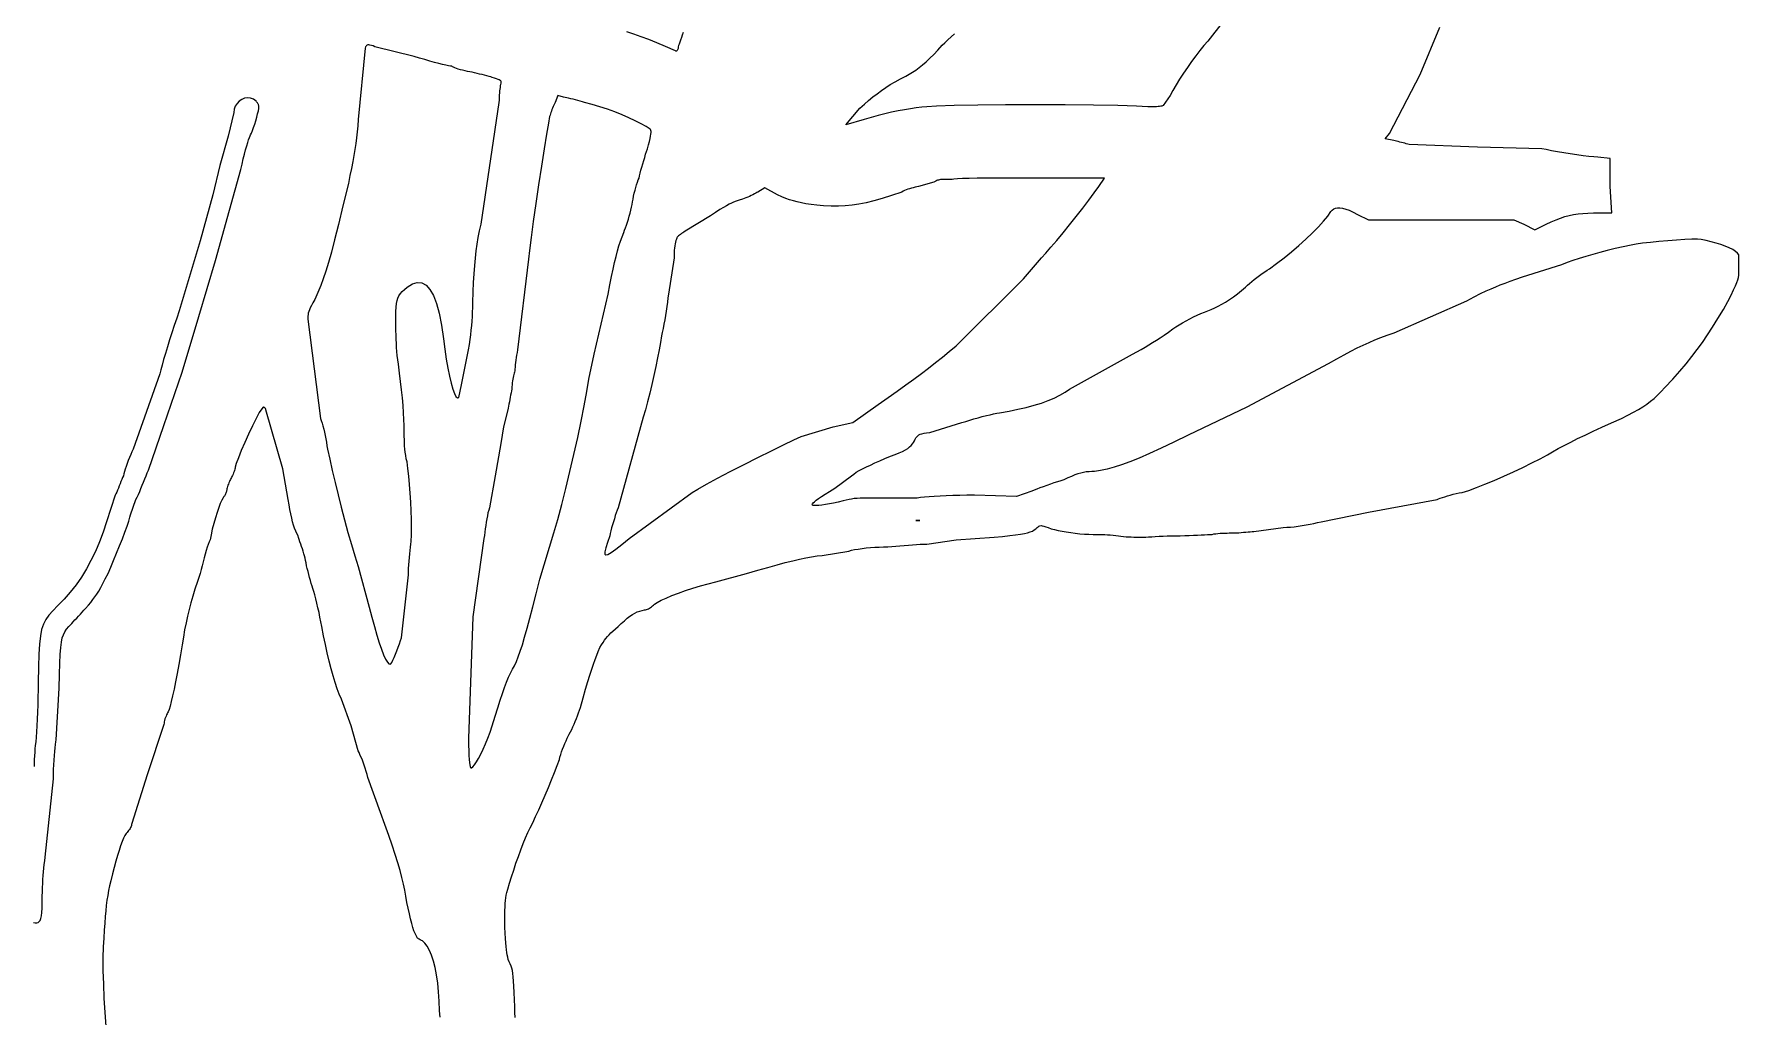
# Model space of a CAD drawing. Extents: x 0.1 to 14.4, y 0 to 16.2.
# Drawn here: x 10.015 to 13.679, y 6.549 to 8.661 of the extents above; entities that cross this region are included whole.
import ezdxf

# ---------------------------------------------------------------- set-up
doc = ezdxf.new("R2010")
doc.units = 0
doc.layers.get('0').update_dxf_attribs({"color": 5, "linetype": 'CONTINUOUS'})
doc.layers.add('1', color=1, linetype='CONTINUOUS')

msp = doc.modelspace()

# ---------------------------------------------------------------- linework, layer by layer
at = {"linetype": 'CONTINUOUS'}
for points in [[(12.5706, 8.6877), (12.5375, 8.6456), (12.5292, 8.636), (12.5205, 8.6254), (12.5115, 8.6139), (12.5025, 8.6018), (12.4936, 8.5893), (12.485, 8.5767), (12.4768, 8.564), (12.4692, 8.5517), (12.4624, 8.5397), (12.4565, 8.5285), (12.4414, 8.5075), (12.4403, 8.5067), (12.4386, 8.506), (12.4364, 8.5055), (12.4337, 8.5052), (12.4306, 8.5049), (12.427, 8.5047), (12.4229, 8.5046), (12.4185, 8.5045), (12.4136, 8.5045), (12.4084, 8.5045), (12.3844, 8.5061), (12.3441, 8.5074), (12.2915, 8.5083), (12.231, 8.5088), (12.1667, 8.509), (12.1027, 8.5088), (12.0432, 8.5083), (11.9925, 8.5074), (11.9547, 8.5061), (11.9339, 8.5045), (11.9228, 8.5034), (11.9109, 8.502), (11.8985, 8.5002), (11.8855, 8.498), (11.872, 8.4955), (11.858, 8.4926), (11.8437, 8.4894), (11.829, 8.4858), (11.814, 8.4818), (11.7988, 8.4775), (11.7598, 8.4655), (11.7898, 8.5015), (11.7995, 8.5102), (11.8087, 8.5182), (11.8178, 8.5257), (11.8268, 8.5327), (11.836, 8.5394), (11.8454, 8.5458), (11.8552, 8.5521), (11.8656, 8.5582), (11.8768, 8.5643), (11.8889, 8.5706), (11.896, 8.5744), (11.9031, 8.5786), (11.9101, 8.5833), (11.9172, 8.5886), (11.9245, 8.5946), (11.9321, 8.6013), (11.9401, 8.6087), (11.9485, 8.6171), (11.9574, 8.6264), (11.967, 8.6366), (11.9727, 8.6423), (11.979, 8.6484), (11.9858, 8.6547), (11.9928, 8.6612)], [(11.0489, 6.5476), (11.0484, 6.5581), (11.0481, 6.5707), (11.048, 6.5856), (11.0472, 6.6013), (11.0465, 6.6145), (11.0458, 6.6254), (11.0451, 6.6345), (11.0443, 6.6419), (11.0433, 6.6481), (11.042, 6.6533), (11.0405, 6.6579), (11.0385, 6.6623), (11.036, 6.6667), (11.0344, 6.6719), (11.0331, 6.6768), (11.032, 6.6818), (11.0311, 6.687), (11.0304, 6.6929), (11.0298, 6.6997), (11.0292, 6.7077), (11.0285, 6.7172), (11.0279, 6.7284), (11.027, 6.7417), (11.027, 6.7558), (11.0271, 6.7675), (11.0272, 6.7772), (11.0274, 6.7854), (11.0278, 6.7924), (11.0283, 6.7986), (11.0291, 6.8044), (11.0301, 6.8101), (11.0314, 6.8161), (11.033, 6.8228), (11.0369, 6.8359), (11.0412, 6.8498), (11.0459, 6.8642), (11.0508, 6.8788), (11.0559, 6.8934), (11.0611, 6.9076), (11.0663, 6.9211), (11.0715, 6.9337), (11.0764, 6.9451), (11.0811, 6.955), (11.0868, 6.966), (11.0931, 6.9789), (11.0998, 6.9934), (11.1067, 7.0089), (11.1137, 7.0252), (11.1206, 7.0417), (11.1273, 7.058), (11.1335, 7.0738), (11.1392, 7.0887), (11.1441, 7.1021), (11.1453, 7.1069), (11.1469, 7.1123), (11.1489, 7.1181), (11.1511, 7.1242), (11.1535, 7.1303), (11.156, 7.1363), (11.1585, 7.142), (11.161, 7.1474), (11.1632, 7.1521), (11.1652, 7.1562), (11.1679, 7.1609), (11.1706, 7.1661), (11.1732, 7.1717), (11.1758, 7.1775), (11.1783, 7.1836), (11.1807, 7.1897), (11.183, 7.1958), (11.1852, 7.2018), (11.1873, 7.2076), (11.1892, 7.2132), (11.1951, 7.2343), (11.2005, 7.2529), (11.2053, 7.2691), (11.2096, 7.2833), (11.2136, 7.2958), (11.2173, 7.3068), (11.2208, 7.3167), (11.2243, 7.3257), (11.2277, 7.3342), (11.2312, 7.3423), (11.2347, 7.3482), (11.2379, 7.3534), (11.241, 7.3579), (11.2441, 7.3621), (11.2474, 7.366), (11.2509, 7.3698), (11.2548, 7.3737), (11.2593, 7.3778), (11.2644, 7.3823), (11.2703, 7.3874), (11.2772, 7.3941), (11.2837, 7.4001), (11.2898, 7.4052), (11.2955, 7.4096), (11.3011, 7.4133), (11.3064, 7.4164), (11.3116, 7.4189), (11.3168, 7.4208), (11.322, 7.4223), (11.3273, 7.4234), (11.3292, 7.4236), (11.3312, 7.4241), (11.3334, 7.4249), (11.3356, 7.4259), (11.3378, 7.4272), (11.3401, 7.4286), (11.3423, 7.4302), (11.3444, 7.4319), (11.3465, 7.4336), (11.3483, 7.4354), (11.3542, 7.4394), (11.3627, 7.4439), (11.3733, 7.4488), (11.3858, 7.4541), (11.3998, 7.4595), (11.4149, 7.4648), (11.4309, 7.4701), (11.4474, 7.475), (11.4641, 7.4795), (11.4805, 7.4835), (11.5465, 7.5015), (11.5706, 7.5084), (11.5922, 7.5145), (11.6118, 7.52), (11.6296, 7.5248), (11.6456, 7.5289), (11.6603, 7.5324), (11.6737, 7.5353), (11.6861, 7.5376), (11.6977, 7.5394), (11.7087, 7.5405), (11.7658, 7.5495), (11.7717, 7.5513), (11.7785, 7.5528), (11.7862, 7.5541), (11.7945, 7.5553), (11.8033, 7.5563), (11.8125, 7.5571), (11.8218, 7.5578), (11.8313, 7.5582), (11.8407, 7.5585), (11.8498, 7.5586), (11.8582, 7.5595), (11.8669, 7.5603), (11.876, 7.5612), (11.8851, 7.562), (11.8941, 7.5627), (11.903, 7.5633), (11.9116, 7.5638), (11.9197, 7.5642), (11.9272, 7.5645), (11.9339, 7.5646), (11.997, 7.5736), (12.0781, 7.5796), (12.0963, 7.5813), (12.1117, 7.5829), (12.1244, 7.5844), (12.1349, 7.5859), (12.1434, 7.5875), (12.1503, 7.5891), (12.1559, 7.5909), (12.1605, 7.5928), (12.1645, 7.5951), (12.1682, 7.5976), (12.1706, 7.6), (12.1728, 7.6019), (12.1747, 7.6033), (12.1768, 7.6041), (12.1791, 7.6044), (12.1818, 7.6041), (12.1852, 7.6033), (12.1894, 7.6019), (12.1947, 7.6), (12.2012, 7.5976), (12.208, 7.5958), (12.2158, 7.594), (12.2243, 7.5923), (12.2333, 7.5908), (12.2429, 7.5893), (12.2527, 7.5881), (12.2626, 7.587), (12.2724, 7.5863), (12.282, 7.5858), (12.2913, 7.5856), (12.2952, 7.5856), (12.2998, 7.5856), (12.3049, 7.5855), (12.3103, 7.5854), (12.3161, 7.5852), (12.322, 7.5849), (12.328, 7.5846), (12.334, 7.5841), (12.3398, 7.5834), (12.3453, 7.5826), (12.3508, 7.5818), (12.3564, 7.5811), (12.362, 7.5806), (12.3676, 7.5802), (12.3731, 7.58), (12.3784, 7.5798), (12.3835, 7.5797), (12.3882, 7.5796), (12.3925, 7.5796), (12.3964, 7.5796), (12.3998, 7.5797), (12.4045, 7.5799), (12.4103, 7.5802), (12.417, 7.5806), (12.4245, 7.5811), (12.4327, 7.5815), (12.4414, 7.5819), (12.4503, 7.5823), (12.4594, 7.5825), (12.4685, 7.5826), (12.4784, 7.5827), (12.4881, 7.5829), (12.4976, 7.5832), (12.5068, 7.5836), (12.5154, 7.5841), (12.5234, 7.5845), (12.5306, 7.5849), (12.537, 7.5853), (12.5423, 7.5855), (12.5465, 7.5856), (12.5504, 7.5864), (12.5547, 7.587), (12.5593, 7.5876), (12.5641, 7.5879), (12.5691, 7.5882), (12.574, 7.5884), (12.5788, 7.5885), (12.5834, 7.5886), (12.5877, 7.5886), (12.5916, 7.5886), (12.5954, 7.5887), (12.5997, 7.5889), (12.6044, 7.5892), (12.6092, 7.5896), (12.6141, 7.5901), (12.619, 7.5905), (12.6239, 7.5909), (12.6285, 7.5913), (12.6328, 7.5915), (12.6366, 7.5916), (12.6997, 7.6006), (12.7072, 7.6008), (12.715, 7.6013), (12.7233, 7.6021), (12.7317, 7.6031), (12.7402, 7.6044), (12.7488, 7.6058), (12.7572, 7.6074), (12.7654, 7.6091), (12.7733, 7.6108), (12.7808, 7.6126), (12.8829, 7.6336), (13.03, 7.6607), (13.0332, 7.6617), (13.0371, 7.6631), (13.0417, 7.6647), (13.0469, 7.6664), (13.0526, 7.6682), (13.0586, 7.67), (13.0648, 7.6717), (13.0713, 7.6733), (13.0777, 7.6746), (13.0841, 7.6757), (13.0981, 7.6801), (13.1147, 7.6861), (13.1331, 7.6934), (13.1529, 7.7016), (13.1734, 7.7106), (13.1941, 7.72), (13.2145, 7.7296), (13.2338, 7.7391), (13.2516, 7.7482), (13.2673, 7.7568), (13.2784, 7.7632), (13.2904, 7.7698), (13.3034, 7.7767), (13.3172, 7.7838), (13.3322, 7.7913), (13.3483, 7.7991), (13.3658, 7.8074), (13.3845, 7.816), (13.4047, 7.8252), (13.4264, 7.8348), (13.44, 7.8417), (13.452, 7.848), (13.4626, 7.854), (13.4722, 7.8598), (13.4809, 7.8656), (13.4889, 7.8716), (13.4966, 7.8779), (13.5041, 7.8848), (13.5116, 7.8924), (13.5195, 7.9009), (13.5365, 7.9191), (13.5517, 7.936), (13.5653, 7.952), (13.5777, 7.9675), (13.5893, 7.9827), (13.6004, 7.9982), (13.6112, 8.0142), (13.6221, 8.0311), (13.6335, 8.0493), (13.6456, 8.0691), (13.6546, 8.0862), (13.6618, 8.1), (13.6674, 8.1111), (13.6715, 8.1199), (13.6745, 8.1269), (13.6766, 8.1326), (13.6778, 8.1376), (13.6784, 8.1424), (13.6786, 8.1474), (13.6787, 8.1532), (13.6787, 8.1862), (13.6759, 8.1899), (13.6714, 8.1937), (13.6653, 8.1975), (13.6579, 8.2013), (13.6494, 8.205), (13.64, 8.2085), (13.6299, 8.2117), (13.6193, 8.2146), (13.6085, 8.2172), (13.5976, 8.2192), (13.5897, 8.2198), (13.5777, 8.2197), (13.5623, 8.2191), (13.5447, 8.218), (13.5259, 8.2166), (13.5068, 8.2149), (13.4884, 8.213), (13.4717, 8.2111), (13.4577, 8.2091), (13.4474, 8.2072), (13.4297, 8.2035), (13.4125, 8.1997), (13.3959, 8.1957), (13.3799, 8.1915), (13.3645, 8.1873), (13.3497, 8.183), (13.3356, 8.1786), (13.3221, 8.1741), (13.3094, 8.1697), (13.2973, 8.1652), (13.2132, 8.1381), (13.199, 8.1331), (13.1866, 8.1288), (13.1755, 8.1248), (13.1653, 8.121), (13.1554, 8.1171), (13.1453, 8.1128), (13.1346, 8.108), (13.1226, 8.1022), (13.1089, 8.0953), (13.0931, 8.0871), (12.9369, 8.018), (12.9223, 8.0128), (12.9087, 8.0077), (12.8959, 8.0026), (12.8834, 7.9974), (12.8709, 7.9917), (12.858, 7.9856), (12.8444, 7.9787), (12.8298, 7.9709), (12.8137, 7.9621), (12.7958, 7.952), (12.6216, 7.8589), (12.4955, 7.7988), (12.4647, 7.7836), (12.4371, 7.7705), (12.4123, 7.7592), (12.3901, 7.7497), (12.3701, 7.7417), (12.3521, 7.7352), (12.3359, 7.73), (12.321, 7.726), (12.3072, 7.7229), (12.2943, 7.7207), (12.2881, 7.7206), (12.2822, 7.7203), (12.2764, 7.7197), (12.2706, 7.7187), (12.2646, 7.7173), (12.2584, 7.7155), (12.2518, 7.7132), (12.2446, 7.7103), (12.2368, 7.7069), (12.2282, 7.7027), (12.2216, 7.7007), (12.2144, 7.6985), (12.2069, 7.696), (12.1992, 7.6934), (12.1914, 7.6907), (12.1839, 7.688), (12.1767, 7.6854), (12.1701, 7.6829), (12.1642, 7.6806), (12.1592, 7.6787), (12.1261, 7.6667), (12.036, 7.6697), (12.02, 7.6696), (12.0045, 7.6693), (11.9896, 7.6689), (11.9754, 7.6684), (11.9621, 7.6678), (11.9498, 7.6671), (11.9386, 7.6663), (11.9286, 7.6654), (11.92, 7.6646), (11.9129, 7.6637), (11.8318, 7.6637), (11.8186, 7.6637), (11.8076, 7.6636), (11.7983, 7.6635), (11.7905, 7.6633), (11.7838, 7.6629), (11.7778, 7.6624), (11.7721, 7.6616), (11.7665, 7.6606), (11.7605, 7.6593), (11.7538, 7.6577), (11.7432, 7.6551), (11.7333, 7.653), (11.7242, 7.6512), (11.7158, 7.6497), (11.7083, 7.6486), (11.7019, 7.6479), (11.6965, 7.6476), (11.6922, 7.6476), (11.6893, 7.6479), (11.6877, 7.6486), (11.6873, 7.6497), (11.6878, 7.6512), (11.6894, 7.6532), (11.6921, 7.6557), (11.6959, 7.6588), (11.7011, 7.6625), (11.7076, 7.6669), (11.7155, 7.672), (11.7248, 7.6779), (11.7357, 7.6847), (11.7718, 7.7117), (11.7766, 7.7153), (11.7822, 7.719), (11.7886, 7.7227), (11.7957, 7.7265), (11.8037, 7.7305), (11.8124, 7.7346), (11.822, 7.739), (11.8324, 7.7436), (11.8437, 7.7485), (11.8559, 7.7538), (11.8659, 7.7573), (11.8744, 7.7607), (11.8816, 7.7639), (11.8877, 7.7671), (11.8926, 7.7703), (11.8967, 7.7734), (11.9, 7.7766), (11.9027, 7.7799), (11.905, 7.7833), (11.9069, 7.7868), (11.9086, 7.7901), (11.9103, 7.793), (11.9122, 7.7954), (11.9142, 7.7975), (11.9167, 7.7992), (11.9197, 7.8006), (11.9233, 7.8019), (11.9279, 7.8029), (11.9333, 7.8039), (11.9399, 7.8048), (12.009, 7.8258), (12.0174, 7.8285), (12.0261, 7.8312), (12.035, 7.8338), (12.044, 7.8362), (12.0529, 7.8386), (12.0616, 7.8407), (12.0697, 7.8427), (12.0773, 7.8444), (12.0842, 7.8458), (12.0901, 7.8468), (12.1103, 7.8506), (12.1293, 7.8545), (12.1473, 7.8586), (12.1641, 7.8631), (12.1798, 7.8679), (12.1943, 7.873), (12.2076, 7.8785), (12.2197, 7.8845), (12.2306, 7.891), (12.2402, 7.8979), (12.3754, 7.973), (12.3849, 7.9782), (12.394, 7.9832), (12.4025, 7.9881), (12.4108, 7.9929), (12.4189, 7.9977), (12.427, 8.0028), (12.4353, 8.0082), (12.4439, 8.0139), (12.4529, 8.0202), (12.4625, 8.027), (12.469, 8.0315), (12.476, 8.036), (12.4834, 8.0404), (12.491, 8.0447), (12.4989, 8.0488), (12.5068, 8.0528), (12.5147, 8.0565), (12.5225, 8.06), (12.5302, 8.0632), (12.5375, 8.0661), (12.5448, 8.0689), (12.5523, 8.0722), (12.56, 8.076), (12.5678, 8.0801), (12.5758, 8.0848), (12.584, 8.0901), (12.5924, 8.0959), (12.601, 8.1023), (12.6097, 8.1094), (12.6186, 8.1171), (12.6226, 8.1209), (12.6271, 8.1249), (12.6321, 8.1291), (12.6374, 8.1334), (12.643, 8.1378), (12.6487, 8.142), (12.6543, 8.146), (12.6598, 8.1498), (12.6649, 8.1532), (12.6697, 8.1562), (12.6853, 8.1676), (12.7013, 8.1799), (12.7173, 8.193), (12.733, 8.2064), (12.7481, 8.22), (12.7622, 8.2333), (12.775, 8.2462), (12.786, 8.2584), (12.7951, 8.2695), (12.8018, 8.2793), (12.8047, 8.2825), (12.808, 8.285), (12.8119, 8.2867), (12.8163, 8.2875), (12.8213, 8.2875), (12.8271, 8.2866), (12.8337, 8.2848), (12.8411, 8.282), (12.8495, 8.2781), (12.8589, 8.2733), (12.8829, 8.2613), (13.039, 8.2613), (13.1952, 8.2613), (13.2162, 8.2523), (13.2402, 8.2402), (13.2643, 8.2523), (13.2755, 8.2573), (13.2858, 8.2617), (13.2956, 8.2654), (13.305, 8.2685), (13.3142, 8.271), (13.3235, 8.273), (13.3331, 8.2745), (13.3433, 8.2755), (13.3544, 8.2761), (13.3664, 8.2763), (13.4054, 8.2763), (13.4024, 8.3333), (13.4024, 8.3934), (13.3754, 8.3964), (13.3669, 8.3967), (13.3562, 8.3977), (13.3439, 8.3992), (13.3305, 8.401), (13.3164, 8.4032), (13.3023, 8.4055), (13.2886, 8.4079), (13.2758, 8.4102), (13.2645, 8.4124), (13.2553, 8.4144), (13.1171, 8.4174), (12.97, 8.4234), (12.9671, 8.4243), (12.9639, 8.4252), (12.9606, 8.4261), (12.9571, 8.427), (12.9535, 8.4279), (12.9499, 8.4288), (12.9463, 8.4297), (12.943, 8.4306), (12.9398, 8.4315), (12.9369, 8.4324), (12.9189, 8.4354), (12.9279, 8.4474), (12.994, 8.5736), (13.036, 8.6757)], [(11.4101, 8.6645), (11.408, 8.6587), (11.4062, 8.6532), (11.4044, 8.6479), (11.4029, 8.6433), (11.4016, 8.6392), (11.4004, 8.6359), (11.3994, 8.6336), (11.3993, 8.6318), (11.3991, 8.6301), (11.3987, 8.6285), (11.3981, 8.627), (11.3975, 8.6258), (11.3968, 8.6248), (11.396, 8.6241), (11.3952, 8.6238), (11.3943, 8.624), (11.3934, 8.6246), (11.3722, 8.6339), (11.3533, 8.6418), (11.3361, 8.6488), (11.32, 8.655), (11.3044, 8.6607), (11.2887, 8.6659)]]:
    msp.add_lwpolyline(points, dxfattribs=at)
at = {"layer": '1', "linetype": 'CONTINUOUS'}
for points in [[(10.7436, 8.6352), (10.7401, 8.6365), (10.7371, 8.6373), (10.7347, 8.6378), (10.7327, 8.6378), (10.7311, 8.6373), (10.7297, 8.6364), (10.7286, 8.635), (10.7276, 8.6331), (10.7267, 8.6306), (10.7117, 8.4775), (10.7107, 8.4636), (10.7095, 8.4504), (10.7081, 8.4378), (10.7065, 8.4254), (10.7046, 8.4129), (10.7024, 8.4001), (10.7, 8.3866), (10.6972, 8.3722), (10.6941, 8.3565), (10.6907, 8.3393), (10.6791, 8.2915), (10.6694, 8.2517), (10.6611, 8.2189), (10.6541, 8.1919), (10.6479, 8.1697), (10.6423, 8.151), (10.6368, 8.1349), (10.6313, 8.1201), (10.6253, 8.1055), (10.6186, 8.0901), (10.6145, 8.0834), (10.6113, 8.0777), (10.6088, 8.0727), (10.6068, 8.0684), (10.6055, 8.0646), (10.6046, 8.0611), (10.604, 8.0579), (10.6037, 8.0547), (10.6036, 8.0515), (10.6036, 8.048), (10.6306, 7.8348), (10.6324, 7.83), (10.6342, 7.8245), (10.6359, 7.8185), (10.6377, 7.812), (10.6393, 7.8052), (10.6408, 7.7981), (10.6422, 7.7908), (10.6435, 7.7834), (10.6447, 7.776), (10.6456, 7.7688), (10.6505, 7.7469), (10.656, 7.7229), (10.662, 7.6974), (10.6685, 7.6709), (10.6753, 7.6438), (10.6824, 7.6166), (10.6897, 7.5897), (10.6971, 7.5638), (10.7044, 7.5392), (10.7117, 7.5165), (10.7357, 7.4294), (10.7411, 7.4077), (10.7465, 7.3875), (10.7517, 7.3692), (10.7568, 7.3528), (10.7616, 7.3386), (10.7662, 7.3267), (10.7705, 7.3174), (10.7744, 7.3107), (10.7778, 7.307), (10.7808, 7.3063), (10.782, 7.3074), (10.7839, 7.3105), (10.7862, 7.3152), (10.7888, 7.3212), (10.7917, 7.3281), (10.7946, 7.3355), (10.7975, 7.3431), (10.8003, 7.3505), (10.8027, 7.3574), (10.8048, 7.3634), (10.8198, 7.4985), (10.8199, 7.5051), (10.8202, 7.5123), (10.8206, 7.5199), (10.8211, 7.5278), (10.8217, 7.5357), (10.8224, 7.5435), (10.8232, 7.551), (10.824, 7.5582), (10.8249, 7.5647), (10.8258, 7.5706), (10.8265, 7.5844), (10.8266, 7.6002), (10.8263, 7.6176), (10.8257, 7.636), (10.8247, 7.655), (10.8234, 7.6741), (10.822, 7.6928), (10.8203, 7.7107), (10.8186, 7.7271), (10.8168, 7.7417), (10.8152, 7.7482), (10.8139, 7.755), (10.8129, 7.7619), (10.8121, 7.7689), (10.8116, 7.7759), (10.8112, 7.7828), (10.811, 7.7896), (10.8109, 7.796), (10.8108, 7.8022), (10.8108, 7.8078), (10.8106, 7.8194), (10.8101, 7.8325), (10.8093, 7.8468), (10.8081, 7.8623), (10.8067, 7.8788), (10.805, 7.896), (10.803, 7.9139), (10.8008, 7.9323), (10.7984, 7.9511), (10.7958, 7.97), (10.795, 7.9783), (10.7943, 7.9871), (10.7938, 7.9961), (10.7934, 8.0052), (10.7932, 8.0143), (10.793, 8.0232), (10.7929, 8.0317), (10.7928, 8.0398), (10.7928, 8.0473), (10.7928, 8.0541), (10.7929, 8.0648), (10.7933, 8.0739), (10.794, 8.0815), (10.7952, 8.0879), (10.7969, 8.0935), (10.7993, 8.0984), (10.8024, 8.1029), (10.8063, 8.1074), (10.811, 8.112), (10.8168, 8.1171), (10.8282, 8.1241), (10.8388, 8.1272), (10.8486, 8.1262), (10.8577, 8.1212), (10.866, 8.1122), (10.8735, 8.0992), (10.8801, 8.082), (10.8859, 8.0608), (10.8908, 8.0355), (10.8949, 8.006), (10.8978, 7.9833), (10.9009, 7.962), (10.9043, 7.9426), (10.9078, 7.9253), (10.9114, 7.9103), (10.915, 7.8979), (10.9185, 7.8884), (10.9219, 7.882), (10.9251, 7.8791), (10.9279, 7.8799), (10.9339, 7.9069), (10.9489, 7.982), (10.9507, 7.9934), (10.9522, 8.0041), (10.9535, 8.0144), (10.9547, 8.0244), (10.9557, 8.0342), (10.9565, 8.0438), (10.9572, 8.0535), (10.9576, 8.0634), (10.9579, 8.0735), (10.958, 8.0841), (10.9589, 8.1065), (10.9598, 8.1269), (10.9609, 8.1458), (10.9621, 8.1632), (10.9636, 8.1794), (10.9653, 8.1948), (10.9673, 8.2095), (10.9698, 8.2238), (10.9726, 8.238), (10.976, 8.2523), (11.015, 8.5135), (11.0151, 8.5189), (11.0153, 8.5242), (11.0157, 8.5293), (11.0161, 8.5342), (11.0165, 8.5387), (11.017, 8.5427), (11.0174, 8.5462), (11.0177, 8.5491), (11.0179, 8.5512), (11.018, 8.5526), (11.0187, 8.555), (11.019, 8.557), (11.0189, 8.5586), (11.0182, 8.56), (11.0169, 8.5612), (11.015, 8.5623), (11.0124, 8.5634), (11.0091, 8.5646), (11.005, 8.5659), (11, 8.5676), (10.9969, 8.5686), (10.993, 8.5697), (10.9885, 8.5709), (10.9835, 8.5722), (10.9782, 8.5736), (10.9728, 8.5749), (10.9672, 8.5762), (10.9619, 8.5775), (10.9567, 8.5786), (10.952, 8.5796), (10.9466, 8.5806), (10.9413, 8.5817), (10.9361, 8.5829), (10.9313, 8.5842), (10.9268, 8.5856), (10.9228, 8.5869), (10.9193, 8.5882), (10.9164, 8.5895), (10.9142, 8.5906), (10.9129, 8.5916), (10.9102, 8.5919), (10.9059, 8.5926), (10.9001, 8.5939), (10.893, 8.5955), (10.8848, 8.5976), (10.8755, 8.6), (10.8654, 8.6028), (10.8547, 8.6058), (10.8434, 8.6091), (10.8318, 8.6126), (10.7477, 8.6336)], [(11.1935, 8.5152), (11.1886, 8.5168), (11.1836, 8.5182), (11.1784, 8.5195), (11.1734, 8.5206), (11.1686, 8.5217), (11.164, 8.5227), (11.1599, 8.5237), (11.1562, 8.5246), (11.1532, 8.5255), (11.1411, 8.5285), (11.1351, 8.5135), (11.1334, 8.5107), (11.1319, 8.5078), (11.1305, 8.5048), (11.1292, 8.5016), (11.128, 8.4985), (11.1269, 8.4954), (11.1259, 8.4922), (11.125, 8.4892), (11.124, 8.4863), (11.1231, 8.4835), (11.1205, 8.4696), (11.1164, 8.4456), (11.1113, 8.4139), (11.1055, 8.377), (11.0995, 8.3371), (11.0935, 8.2967), (11.088, 8.2581), (11.0833, 8.2237), (11.0799, 8.196), (11.0781, 8.1772), (11.0541, 7.982), (11.0532, 7.9765), (11.0523, 7.9709), (11.0514, 7.9654), (11.0506, 7.9599), (11.0499, 7.9546), (11.0493, 7.9496), (11.0488, 7.9449), (11.0484, 7.9407), (11.0481, 7.937), (11.048, 7.9339), (11.0472, 7.9319), (11.0463, 7.9293), (11.0454, 7.9263), (11.0446, 7.923), (11.0439, 7.9193), (11.0433, 7.9153), (11.0428, 7.9112), (11.0424, 7.9068), (11.0421, 7.9024), (11.042, 7.8979), (11.0411, 7.894), (11.0402, 7.8898), (11.0393, 7.8851), (11.0384, 7.8803), (11.0375, 7.8754), (11.0366, 7.8704), (11.0357, 7.8656), (11.0348, 7.861), (11.0339, 7.8567), (11.033, 7.8529), (11.024, 7.8168), (11.018, 7.7808), (11.006, 7.7117), (10.994, 7.6426), (10.9923, 7.6377), (10.9907, 7.632), (10.9893, 7.6257), (10.988, 7.619), (10.9869, 7.6119), (10.9858, 7.6046), (10.9848, 7.5973), (10.9838, 7.5901), (10.9829, 7.5831), (10.982, 7.5766), (10.958, 7.4084), (10.9489, 7.1471), (10.949, 7.1329), (10.9493, 7.1207), (10.9497, 7.1104), (10.9502, 7.102), (10.9508, 7.0953), (10.9515, 7.0903), (10.9523, 7.0867), (10.9532, 7.0846), (10.9541, 7.0837), (10.955, 7.0841), (10.958, 7.0861), (10.9617, 7.0903), (10.9658, 7.0964), (10.9704, 7.1041), (10.9752, 7.1134), (10.9802, 7.1239), (10.9854, 7.1354), (10.9904, 7.1478), (10.9953, 7.1608), (11, 7.1742), (11.0061, 7.1947), (11.0116, 7.213), (11.0168, 7.2293), (11.0217, 7.2438), (11.0263, 7.2568), (11.0307, 7.2682), (11.035, 7.2784), (11.0393, 7.2876), (11.0436, 7.2958), (11.048, 7.3033), (11.0518, 7.3121), (11.0557, 7.3224), (11.0599, 7.3344), (11.0645, 7.3485), (11.0694, 7.3649), (11.0749, 7.3837), (11.0808, 7.4054), (11.0873, 7.43), (11.0944, 7.458), (11.1021, 7.4895), (11.1321, 7.5886), (11.1405, 7.6175), (11.1492, 7.6498), (11.158, 7.6844), (11.1668, 7.7204), (11.1753, 7.7571), (11.1834, 7.7936), (11.1908, 7.8288), (11.1974, 7.8621), (11.2029, 7.8924), (11.2072, 7.9189), (11.2192, 7.973), (11.2492, 8.1021), (11.2528, 8.1218), (11.2561, 8.1395), (11.2594, 8.1554), (11.2626, 8.1698), (11.2658, 8.1828), (11.2689, 8.1946), (11.2721, 8.2055), (11.2754, 8.2156), (11.2788, 8.2251), (11.2823, 8.2342), (11.2842, 8.2391), (11.2862, 8.2445), (11.2882, 8.2504), (11.2904, 8.2567), (11.2924, 8.2631), (11.2944, 8.2697), (11.2962, 8.2762), (11.2979, 8.2826), (11.2992, 8.2886), (11.3003, 8.2943), (11.3013, 8.3), (11.3024, 8.306), (11.3037, 8.3123), (11.3051, 8.3187), (11.3067, 8.3251), (11.3083, 8.3313), (11.31, 8.3371), (11.3117, 8.3425), (11.3135, 8.3473), (11.3153, 8.3514), (11.3164, 8.3563), (11.3178, 8.362), (11.3194, 8.3682), (11.3212, 8.3749), (11.3232, 8.3818), (11.3253, 8.3888), (11.3274, 8.3957), (11.3294, 8.4024), (11.3315, 8.4087), (11.3333, 8.4144), (11.3358, 8.4228), (11.3377, 8.43), (11.3392, 8.4362), (11.3402, 8.4413), (11.3408, 8.4456), (11.3411, 8.449), (11.3411, 8.4517), (11.3407, 8.4538), (11.3401, 8.4554), (11.3393, 8.4565), (11.3303, 8.4621), (11.3195, 8.4682), (11.3072, 8.4745), (11.2935, 8.4809), (11.2789, 8.4872), (11.2635, 8.4934), (11.2474, 8.4993), (11.231, 8.5047), (11.2146, 8.5095), (11.1982, 8.5135)], [(12.3153, 8.3514), (12.1562, 8.3514), (12.1304, 8.3514), (12.1058, 8.3513), (12.0826, 8.3513), (12.0611, 8.3512), (12.0417, 8.351), (12.0247, 8.3507), (12.0105, 8.3503), (11.9994, 8.3498), (11.9918, 8.3492), (11.988, 8.3483), (11.967, 8.3483), (11.9651, 8.3483), (11.9631, 8.348), (11.961, 8.3476), (11.9589, 8.3471), (11.9568, 8.3465), (11.9549, 8.3458), (11.953, 8.345), (11.9514, 8.3441), (11.95, 8.3432), (11.9489, 8.3423), (11.9159, 8.3333), (11.9122, 8.3324), (11.9084, 8.3315), (11.9045, 8.3306), (11.9006, 8.3295), (11.8968, 8.3285), (11.893, 8.3273), (11.8894, 8.326), (11.8859, 8.3246), (11.8827, 8.323), (11.8799, 8.3213), (11.8577, 8.3138), (11.8379, 8.3075), (11.8199, 8.3024), (11.8034, 8.2982), (11.7879, 8.295), (11.7731, 8.2928), (11.7584, 8.2913), (11.7436, 8.2907), (11.7282, 8.2907), (11.7117, 8.2913), (11.6974, 8.293), (11.685, 8.2947), (11.674, 8.2963), (11.6643, 8.298), (11.6554, 8.2999), (11.6471, 8.3021), (11.6389, 8.3046), (11.6307, 8.3076), (11.622, 8.3112), (11.6126, 8.3153), (11.5856, 8.3303), (11.5706, 8.3213), (11.5685, 8.3202), (11.566, 8.3189), (11.5631, 8.3173), (11.5598, 8.3156), (11.5563, 8.3138), (11.5526, 8.312), (11.5488, 8.3103), (11.545, 8.3087), (11.5412, 8.3074), (11.5375, 8.3063), (11.5302, 8.3038), (11.524, 8.3017), (11.5186, 8.2997), (11.5137, 8.2975), (11.5086, 8.295), (11.5032, 8.292), (11.4968, 8.2883), (11.4892, 8.2835), (11.4799, 8.2776), (11.4685, 8.2703), (11.4144, 8.2372), (11.4117, 8.2354), (11.4091, 8.2337), (11.4065, 8.2319), (11.4042, 8.2302), (11.402, 8.2286), (11.4001, 8.2271), (11.3986, 8.2256), (11.3974, 8.2244), (11.3967, 8.2232), (11.3964, 8.2222), (11.3955, 8.2201), (11.3946, 8.2173), (11.3938, 8.2139), (11.393, 8.21), (11.3923, 8.2057), (11.3916, 8.201), (11.3911, 8.1961), (11.3907, 8.1909), (11.3905, 8.1856), (11.3904, 8.1802), (11.3784, 8.1021), (11.3774, 8.0937), (11.3762, 8.0847), (11.375, 8.0753), (11.3735, 8.0656), (11.372, 8.0559), (11.3704, 8.0463), (11.3687, 8.037), (11.3669, 8.028), (11.3652, 8.0196), (11.3634, 8.012), (11.3612, 7.9982), (11.3584, 7.9824), (11.3551, 7.9649), (11.3514, 7.9464), (11.3472, 7.9272), (11.3428, 7.9078), (11.3382, 7.8887), (11.3336, 7.8704), (11.3289, 7.8533), (11.3243, 7.8378), (11.2703, 7.6426), (11.2684, 7.6377), (11.2664, 7.6321), (11.2643, 7.6259), (11.2622, 7.6193), (11.2601, 7.6126), (11.2582, 7.6059), (11.2563, 7.5993), (11.2547, 7.5931), (11.2533, 7.5875), (11.2523, 7.5826), (11.2474, 7.568), (11.2439, 7.5566), (11.242, 7.5484), (11.242, 7.5433), (11.244, 7.5413), (11.2484, 7.5424), (11.2553, 7.5465), (11.2651, 7.5536), (11.278, 7.5636), (11.2943, 7.5766), (11.4294, 7.6757), (11.4414, 7.6829), (11.4601, 7.6934), (11.484, 7.7062), (11.5114, 7.7206), (11.5409, 7.7357), (11.5708, 7.7509), (11.5996, 7.7653), (11.6258, 7.7781), (11.6476, 7.7885), (11.6637, 7.7958), (11.7327, 7.8168), (11.7748, 7.8258), (11.8288, 7.8649), (11.8504, 7.8797), (11.8703, 7.8936), (11.8886, 7.9067), (11.9057, 7.9192), (11.9219, 7.9313), (11.9374, 7.9431), (11.9523, 7.9549), (11.9671, 7.9666), (11.9819, 7.9786), (11.997, 7.991), (12.1411, 8.1351), (12.1802, 8.1802), (12.1894, 8.1899), (12.2005, 8.2025), (12.213, 8.2172), (12.2265, 8.2337), (12.2406, 8.2511), (12.2548, 8.269), (12.2686, 8.2868), (12.2816, 8.3039), (12.2933, 8.3196), (12.3033, 8.3333)], [(11.9159, 7.6156), (11.9099, 7.6156), (11.9189, 7.6156)]]:
    msp.add_lwpolyline(points, close=True, dxfattribs=at)
for points in [[(10.0138, 6.7513), (10.018, 6.7508), (10.0214, 6.751), (10.0242, 6.7518), (10.0266, 6.7534), (10.0285, 6.7561), (10.03, 6.7601), (10.0312, 6.7657), (10.0321, 6.773), (10.0326, 6.7823), (10.0329, 6.7938), (10.033, 6.8078), (10.0331, 6.8175), (10.0334, 6.8266), (10.0338, 6.8354), (10.0343, 6.8439), (10.0349, 6.8521), (10.0356, 6.8601), (10.0364, 6.8681), (10.0373, 6.8759), (10.0381, 6.8839), (10.039, 6.8919), (10.0571, 7.0601), (10.0571, 7.0701), (10.0574, 7.0803), (10.0578, 7.0905), (10.0583, 7.1005), (10.0589, 7.11), (10.0596, 7.1189), (10.0604, 7.1269), (10.0613, 7.134), (10.0622, 7.1398), (10.0631, 7.1441), (10.0691, 7.2553), (10.0699, 7.2847), (10.0707, 7.3085), (10.0715, 7.3275), (10.0726, 7.3424), (10.0739, 7.354), (10.0758, 7.3629), (10.0782, 7.37), (10.0813, 7.3759), (10.0852, 7.3815), (10.0901, 7.3874), (10.093, 7.3903), (10.0961, 7.3937), (10.0996, 7.3975), (10.1032, 7.4016), (10.107, 7.4058), (10.1108, 7.4101), (10.1148, 7.4144), (10.1186, 7.4186), (10.1224, 7.4227), (10.1261, 7.4264), (10.132, 7.4332), (10.1372, 7.4394), (10.1418, 7.4453), (10.1461, 7.4511), (10.1502, 7.4572), (10.1542, 7.4638), (10.1585, 7.4713), (10.1631, 7.4799), (10.1683, 7.4898), (10.1742, 7.5015), (10.1799, 7.5149), (10.1861, 7.5296), (10.1925, 7.545), (10.1989, 7.5606), (10.205, 7.5758), (10.2105, 7.5902), (10.2152, 7.603), (10.219, 7.6139), (10.2214, 7.6223), (10.2222, 7.6276), (10.2342, 7.6607), (10.2369, 7.6656), (10.2396, 7.6713), (10.2423, 7.6775), (10.245, 7.6842), (10.2477, 7.6911), (10.2505, 7.6981), (10.2531, 7.705), (10.2559, 7.7117), (10.2586, 7.718), (10.2613, 7.7237), (10.2943, 7.8198), (10.3333, 7.9339), (10.3694, 8.0541), (10.4054, 8.1742), (10.4354, 8.2823), (10.4595, 8.3694), (10.4622, 8.3815), (10.4648, 8.3927), (10.4674, 8.403), (10.4699, 8.4122), (10.4722, 8.4204), (10.4744, 8.4275), (10.4763, 8.4335), (10.478, 8.4384), (10.4794, 8.442), (10.4805, 8.4444), (10.4824, 8.4481), (10.4847, 8.4533), (10.487, 8.4597), (10.4894, 8.4669), (10.4917, 8.4745), (10.4939, 8.4821), (10.4957, 8.4893), (10.4972, 8.4957), (10.4982, 8.5009), (10.4985, 8.5045), (10.4984, 8.5055), (10.4982, 8.5066), (10.4978, 8.5079), (10.4972, 8.5092), (10.4966, 8.5105), (10.4959, 8.5119), (10.4951, 8.5132), (10.4943, 8.5144), (10.4934, 8.5155), (10.4925, 8.5165), (10.4868, 8.5209), (10.4806, 8.5232), (10.4742, 8.5238), (10.4678, 8.5228), (10.4617, 8.5203), (10.4562, 8.5165), (10.4514, 8.5117), (10.4477, 8.506), (10.4453, 8.4995), (10.4444, 8.4925), (10.4324, 8.4414), (10.4144, 8.3784), (10.3994, 8.3153), (10.3724, 8.2162), (10.3273, 8.0661), (10.3219, 8.0505), (10.3166, 8.0347), (10.3114, 8.0189), (10.3065, 8.0034), (10.3018, 7.9884), (10.2975, 7.9742), (10.2936, 7.9611), (10.2902, 7.9493), (10.2874, 7.9392), (10.2853, 7.9309), (10.2282, 7.7688), (10.2255, 7.7631), (10.2229, 7.7571), (10.2203, 7.7508), (10.2178, 7.7444), (10.2155, 7.738), (10.2133, 7.7318), (10.2114, 7.7259), (10.2097, 7.7205), (10.2083, 7.7157), (10.2072, 7.7117), (10.2054, 7.7079), (10.2036, 7.7036), (10.2018, 7.699), (10.2, 7.6943), (10.1982, 7.6896), (10.1964, 7.6849), (10.1946, 7.6805), (10.1928, 7.6764), (10.191, 7.6727), (10.1892, 7.6697), (10.1712, 7.6126), (10.1637, 7.5905), (10.1556, 7.5694), (10.147, 7.5491), (10.1376, 7.5297), (10.1276, 7.5113), (10.1169, 7.4937), (10.1054, 7.477), (10.0931, 7.4613), (10.08, 7.4464), (10.0661, 7.4324), (10.0555, 7.4216), (10.047, 7.4121), (10.0403, 7.4028), (10.0353, 7.3929), (10.0315, 7.3814), (10.0289, 7.3674), (10.027, 7.3499), (10.0258, 7.328), (10.0249, 7.3008), (10.024, 7.2673), (10.0239, 7.2516), (10.0237, 7.2356), (10.0233, 7.2195), (10.0228, 7.2037), (10.0221, 7.1884), (10.0214, 7.1741), (10.0206, 7.1609), (10.0198, 7.1494), (10.0189, 7.1396), (10.018, 7.1321), (10.0172, 7.1248), (10.0166, 7.1172), (10.016, 7.1095), (10.0157, 7.1018), (10.0154, 7.0942), (10.0152, 7.0869)], [(10.8878, 6.5477), (10.8871, 6.5548), (10.8866, 6.562), (10.8862, 6.5691), (10.886, 6.576), (10.8859, 6.5826), (10.8846, 6.6027), (10.8827, 6.6214), (10.8802, 6.6387), (10.8771, 6.6544), (10.8735, 6.6685), (10.8695, 6.681), (10.865, 6.6916), (10.8602, 6.7003), (10.8552, 6.707), (10.8498, 6.7117), (10.8481, 6.7126), (10.8463, 6.7135), (10.8446, 6.7144), (10.843, 6.7153), (10.8416, 6.7162), (10.8403, 6.7171), (10.8393, 6.718), (10.8385, 6.7189), (10.838, 6.7198), (10.8378, 6.7207), (10.836, 6.7234), (10.8339, 6.7278), (10.8317, 6.7337), (10.8294, 6.741), (10.827, 6.7496), (10.8244, 6.7594), (10.8218, 6.7703), (10.8192, 6.782), (10.8165, 6.7946), (10.8138, 6.8078), (10.8117, 6.8206), (10.8091, 6.834), (10.8057, 6.8482), (10.8017, 6.8635), (10.7969, 6.8799), (10.7913, 6.8978), (10.7849, 6.9173), (10.7775, 6.9387), (10.7691, 6.9622), (10.7598, 6.988), (10.7327, 7.0631), (10.7309, 7.0695), (10.7288, 7.0762), (10.7267, 7.083), (10.7245, 7.0896), (10.7222, 7.0961), (10.72, 7.1022), (10.7178, 7.1078), (10.7156, 7.1127), (10.7136, 7.1169), (10.7117, 7.1201), (10.6967, 7.1742), (10.6757, 7.2312), (10.6712, 7.2419), (10.6667, 7.2538), (10.6622, 7.267), (10.6578, 7.2814), (10.6535, 7.2969), (10.6493, 7.3134), (10.6452, 7.3308), (10.6412, 7.349), (10.6373, 7.3678), (10.6336, 7.3874), (10.6318, 7.3975), (10.6297, 7.4077), (10.6276, 7.4179), (10.6254, 7.428), (10.6231, 7.4377), (10.6209, 7.4469), (10.6187, 7.4553), (10.6165, 7.4628), (10.6145, 7.4693), (10.6126, 7.4745), (10.6108, 7.4801), (10.609, 7.4862), (10.6073, 7.4926), (10.6056, 7.4991), (10.604, 7.5056), (10.6024, 7.5121), (10.601, 7.5183), (10.5997, 7.5243), (10.5986, 7.5297), (10.5976, 7.5345), (10.5965, 7.5392), (10.5952, 7.5441), (10.5936, 7.5493), (10.5919, 7.5545), (10.5901, 7.5597), (10.5883, 7.5648), (10.5866, 7.5697), (10.585, 7.5744), (10.5837, 7.5787), (10.5826, 7.5826), (10.58, 7.5874), (10.5775, 7.5927), (10.5752, 7.5987), (10.573, 7.6053), (10.5709, 7.6126), (10.569, 7.6206), (10.5671, 7.6294), (10.5652, 7.639), (10.5634, 7.6494), (10.5616, 7.6607), (10.5495, 7.7267), (10.5135, 7.8529), (10.5134, 7.8537), (10.5132, 7.8546), (10.5128, 7.8555), (10.5123, 7.8563), (10.5116, 7.857), (10.5109, 7.8576), (10.5101, 7.8581), (10.5093, 7.8585), (10.5084, 7.8588), (10.5075, 7.8589), (10.5045, 7.8557), (10.4992, 7.8472), (10.4924, 7.8344), (10.4846, 7.8186), (10.4764, 7.8011), (10.4682, 7.783), (10.4606, 7.7656), (10.4543, 7.7501), (10.4497, 7.7377), (10.4474, 7.7297), (10.4473, 7.7278), (10.4468, 7.7255), (10.4461, 7.723), (10.4451, 7.7204), (10.4441, 7.7177), (10.4429, 7.715), (10.4417, 7.7124), (10.4405, 7.7099), (10.4394, 7.7077), (10.4384, 7.7057), (10.4375, 7.7037), (10.4363, 7.7015), (10.4352, 7.699), (10.434, 7.6964), (10.4328, 7.6937), (10.4317, 7.691), (10.4308, 7.6884), (10.4301, 7.6859), (10.4296, 7.6837), (10.4294, 7.6817), (10.4293, 7.6806), (10.4291, 7.6793), (10.4287, 7.6777), (10.4282, 7.676), (10.4276, 7.6742), (10.4268, 7.6724), (10.4261, 7.6707), (10.4252, 7.6691), (10.4243, 7.6677), (10.4234, 7.6667), (10.4213, 7.6643), (10.4186, 7.6593), (10.4154, 7.6521), (10.412, 7.643), (10.4084, 7.6325), (10.4048, 7.6211), (10.4014, 7.609), (10.3983, 7.5968), (10.3955, 7.5849), (10.3934, 7.5736), (10.3915, 7.5694), (10.3895, 7.5641), (10.3873, 7.5578), (10.3851, 7.5508), (10.3829, 7.5432), (10.3806, 7.5351), (10.3784, 7.5267), (10.3763, 7.5182), (10.3743, 7.5098), (10.3724, 7.5015), (10.3664, 7.4842), (10.3611, 7.468), (10.3564, 7.4527), (10.3521, 7.4381), (10.3483, 7.4238), (10.3449, 7.4096), (10.3418, 7.3952), (10.3388, 7.3804), (10.3361, 7.3649), (10.3333, 7.3483), (10.3297, 7.3264), (10.3262, 7.3057), (10.3227, 7.2864), (10.3193, 7.2686), (10.3161, 7.2526), (10.313, 7.2385), (10.3102, 7.2264), (10.3076, 7.2166), (10.3053, 7.2091), (10.3033, 7.2042), (10.3023, 7.2022), (10.3012, 7.2), (10.3, 7.1974), (10.2988, 7.1947), (10.2977, 7.1918), (10.2966, 7.1889), (10.2957, 7.1859), (10.2949, 7.1829), (10.2945, 7.18), (10.2943, 7.1772), (10.2583, 7.0691), (10.2252, 6.964), (10.225, 6.9621), (10.2246, 6.96), (10.2238, 6.9579), (10.2227, 6.9557), (10.2215, 6.9535), (10.22, 6.9512), (10.2185, 6.949), (10.2168, 6.9469), (10.215, 6.9448), (10.2132, 6.9429), (10.2104, 6.9385), (10.2075, 6.9326), (10.2044, 6.9252), (10.2012, 6.9165), (10.1978, 6.9065), (10.1944, 6.8954), (10.1909, 6.8831), (10.1874, 6.8699), (10.1838, 6.8558), (10.1802, 6.8408), (10.1776, 6.8303), (10.1754, 6.82), (10.1735, 6.8097), (10.1719, 6.7992), (10.1704, 6.7883), (10.1692, 6.7766), (10.168, 6.764), (10.167, 6.7501), (10.1661, 6.7348), (10.1652, 6.7177), (10.1638, 6.6988), (10.1632, 6.6753), (10.1634, 6.6483), (10.1642, 6.619), (10.1655, 6.5886), (10.1673, 6.5582), (10.1695, 6.5289)]]:
    msp.add_lwpolyline(points, dxfattribs=at)

doc.saveas('drawing.dxf')
